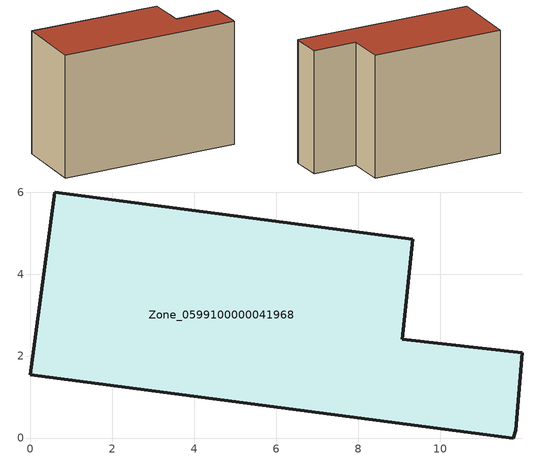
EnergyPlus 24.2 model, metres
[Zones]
Zone_0599100000041968
 floor ground (C_G): 0.6,6 9.33,4.85 9.07,2.41 12,2.08 11.85,0.19 11.79,0 0,1.55 z0
 wall outside (C_F): 9.33,4.85 0.6,6 0,1.55 11.79,0 11.85,0.19 12,2.08 9.07,2.41 9.33,4.85 z0:8.29
 roof outside (C_R): 11.79,0 11.85,0.19 12,2.08 9.07,2.41 9.33,4.85 0.6,6 0,1.55 z8.29
[BUILDING]
Pand.0599100000041968: North Axis=0; Terrain=City; Loads Convergence Tolerance Value=0.04; Temperature Convergence Tolerance Value=0.4; Solar Distribution=FullExterior; Maximum Number of Warmup Days=25; Minimum Number of Warmup Days=1
[Site:Location]
Rotterdam.The.Hague.AP_ZH_NLD Design_Conditions: Latitude=51.96; Longitude=4.45; Time Zone=1; Elevation=-4.5
[SITE:GROUNDTEMPERATURE:BUILDINGSURFACE]
18, 18, 18, 18, 18, 18, 18, 18, 18, 18, 18, 18
[MATERIAL] Thermal Absorptance=0.9; Solar Absorptance=0.7; Visible Absorptance=0.7
Name | Roughness | Thickness | Conductivity | Density | Specific Heat
G.TI.1946 | MediumSmooth | 0.15 | 1 | 540 | 1210
F.TI.1946 | Rough | 0.3 | 0.857143 | 1920 | 840
R.TI.1946 | MediumRough | 0.2 | 0.1 | 1500 | 1000
[CONSTRUCTION]
C_G: G.TI.1946
C_F: F.TI.1946
C_R: R.TI.1946
[ZONE]
Zone_0599100000041968: Type=1; Multiplier=1; Ceiling Height=Autocalculate; Volume=Autocalculate; Floor Area=autocalculate; Part of Total Floor Area=Yes
[ZONEINFILTRATION:DESIGNFLOWRATE]
Infil_Zone_0599100000041968: Zone or ZoneList or Space or SpaceList=Zone_0599100000041968; Schedule=AlwaysOn; Design Flow Rate Calculation Method=Flow/Area; Flow Rate per Floor Area=0.003; Constant Term Coefficient=1; Temperature Term Coefficient=0; Velocity Term Coefficient=0; Velocity Squared Term Coefficient=0
[HVACTEMPLATE:ZONE:IDEALLOADSAIRSYSTEM]
Zone_0599100000041968: Maximum Heating Supply Air Temperature=50; Minimum Cooling Supply Air Temperature=13; Maximum Heating Supply Air Humidity Ratio=0.0156; Minimum Cooling Supply Air Humidity Ratio=0.0077; Heating Limit=NoLimit; Cooling Limit=NoLimit; Dehumidification Control Type=ConstantSensibleHeatRatio; Cooling Sensible Heat Ratio=0.7; Dehumidification Setpoint=60; Humidification Control Type=None; Humidification Setpoint=30; Outdoor Air Method=None; Outdoor Air Flow Rate per Person=0.00944; Outdoor Air Flow Rate per Zone Floor Area=0; Outdoor Air Flow Rate per Zone=0; Demand Controlled Ventilation Type=None; Outdoor Air Economizer Type=NoEconomizer; Heat Recovery Type=None; Sensible Heat Recovery Effectiveness=0.7; Latent Heat Recovery Effectiveness=0.65
[ZONECONTROL:THERMOSTAT]
ThermostatControl_Zone_0599100000041968: Zone or ZoneList=Zone_0599100000041968; Control Type Schedule=DualSetpointControlType; Control 1=Thermostat_Zone_0599100000041968; Temperature Difference Between Cutout And Setpoint=0
[THERMOSTATSETPOINT:DUALSETPOINT]
Thermostat_Zone_0599100000041968: Heating Setpoint Temperature Schedule=HeatingSetpoint_Zone_0599100000041968; Cooling Setpoint Temperature Schedule=CoolingSetpoint_Zone_0599100000041968
[SCHEDULE:COMPACT]
HeatingSetpoint_Zone_0599100000041968: Through: 12/31, For: AllDays, Until: 24:00, 21
CoolingSetpoint_Zone_0599100000041968: Through: 12/31, For: AllDays, Until: 24:00, 24
DualSetpointControlType: Through: 12/31, For: AllDays, Until: 24:00, 4
AlwaysOn: Through: 12/31, For: AllDays, Until: 24:00, 1
